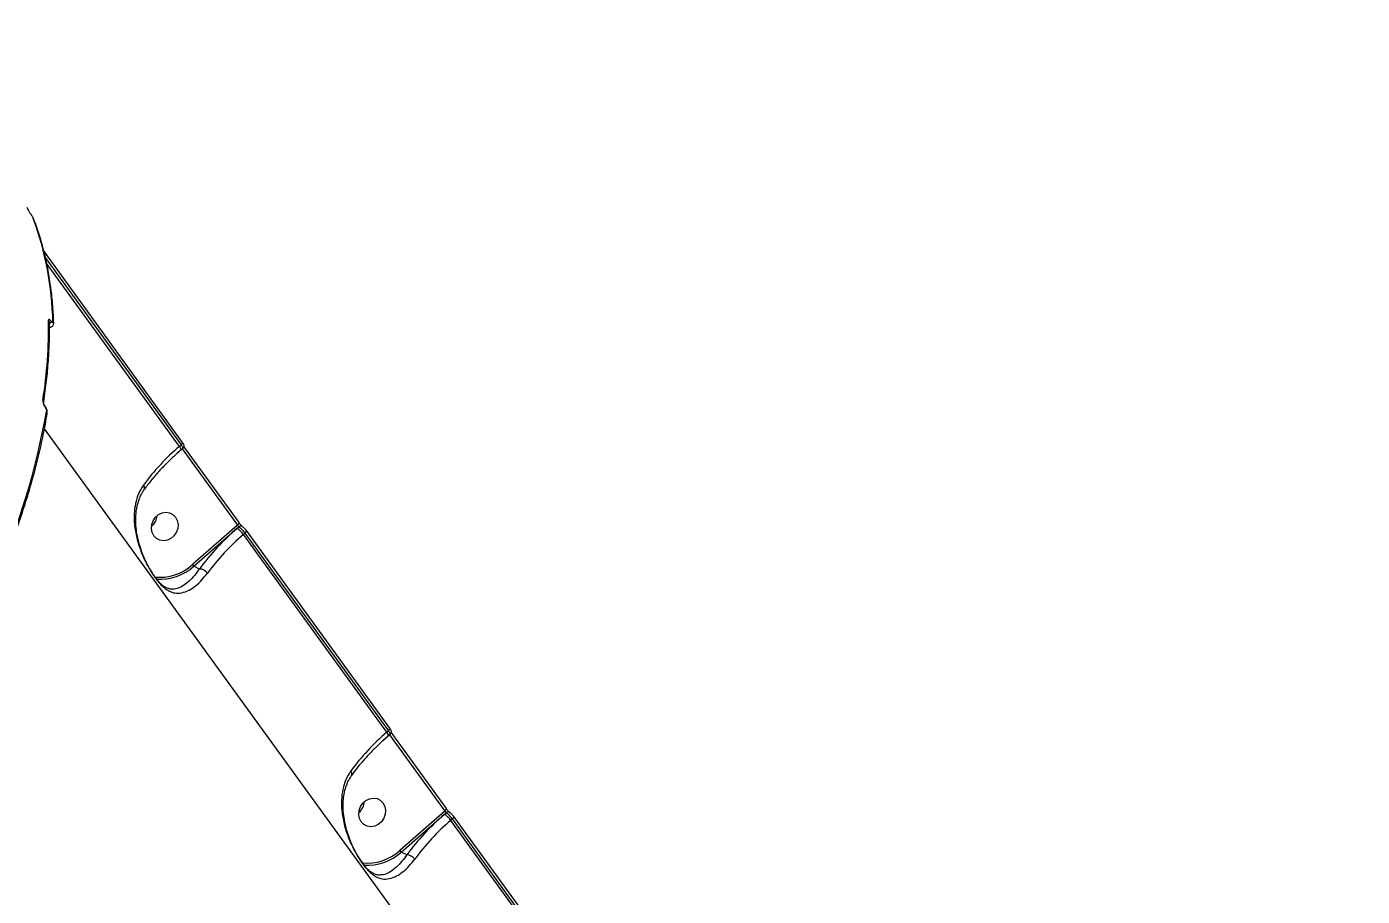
# Model space of a CAD drawing. Header units: millimetres. Extents: x -6028 to 5958, y -6064 to 4137.
# Drawn here: x 1947 to 2357.6, y -530.9 to -263.7 of the extents above; entities that cross this region are included whole.
import ezdxf

# ---------------------------------------------------------------- set-up
doc = ezdxf.new("R2010")
doc.units = ezdxf.units.MM
for name, color, linetype in [('DIKOM_ОБЪЕКТ', 7, 'Continuous'), ('DIKOM_РАЗМЕР_ЗОНА', 7, 'Continuous'), ('DIKOM_РАЗМЕР_ОБЪЕКТА', 7, 'Continuous')]:
    doc.layers.add(name, color=color, linetype=linetype)
doc.styles.add('style1', font='arial.ttf', dxfattribs={"width": 0.8})
doc.dimstyles.new('1-50', dxfattribs={"dimtxt": 300, "dimasz": 200, "dimexe": 100, "dimexo": 0, "dimgap": 100, "dimtad": 1, "dimtxsty": 'style1', "dimcen": 200, "dimclrd": 7, "dimclre": 7, "dimclrt": 7, "dimadec": 1, "dimazin": 2, "dimtfac": 1, "dimtmove": 0, "dimatfit": 2, "dimfxl": 0, "dimlwd": 25, "dimlwe": 18, "dimarcsym": 0})

# ---------------------------------------------------------------- blocks, each defined once
blk = doc.blocks.new('*D9')
at = {"layer": 'Defpoints', "color": 0, "transparency": 16777216}
for p in [(-6027.56, 1459.58), (4556.58, 1382.7), (4556.58, -5964.37)]:
    blk.add_point(p, dxfattribs=at)
at = {"layer": 'DIKOM_РАЗМЕР_ЗОНА', "color": 7, "lineweight": 18, "transparency": 16777216}
for p, q in [((-6027.56, 1459.58), (-6027.56, -6064.37)), ((4556.58, 1382.7), (4556.58, -6064.37))]:
    blk.add_line(p, q, dxfattribs=at)
at = {"layer": 'DIKOM_РАЗМЕР_ЗОНА', "color": 7, "lineweight": 25, "transparency": 16777216}
blk.add_line((-5827.56, -5964.37), (4356.58, -5964.37), dxfattribs=at)
at = {"layer": 'DIKOM_РАЗМЕР_ЗОНА', "color": 7, "transparency": 16777216}
for points in [[(-5827.56, -5931.03), (-5827.56, -5997.7), (-6027.56, -5964.37)], [(4356.58, -5931.03), (4356.58, -5997.7), (4556.58, -5964.37)]]:
    blk.add_solid(points, dxfattribs=at)
at = {"layer": 'DIKOM_РАЗМЕР_ЗОНА', "color": 7, "transparency": 16777216, "insert": (157.08, -5711.2), "char_height": 300, "attachment_point": 5, "style": 'style1'}
blk.add_mtext('10600', dxfattribs=at)
blk = doc.blocks.new('*D10')
at = {"layer": 'Defpoints', "color": 0, "transparency": 16777216}
for p in [(1555.59, 4137.49), (5858.35, 4137.49), (1555.59, -4898.38)]:
    blk.add_point(p, dxfattribs=at)
at = {"layer": 'DIKOM_РАЗМЕР_ЗОНА', "color": 7, "lineweight": 18, "transparency": 16777216}
for p, q in [((1555.59, 4137.49), (5958.35, 4137.49)), ((1555.59, -4898.38), (5958.35, -4898.38))]:
    blk.add_line(p, q, dxfattribs=at)
at = {"layer": 'DIKOM_РАЗМЕР_ЗОНА', "color": 7, "lineweight": 25, "transparency": 16777216}
blk.add_line((5858.35, -4698.38), (5858.35, 3937.49), dxfattribs=at)
at = {"layer": 'DIKOM_РАЗМЕР_ЗОНА', "color": 7, "transparency": 16777216}
for points in [[(5825.01, 3937.49), (5891.68, 3937.49), (5858.35, 4137.49)], [(5825.01, -4698.38), (5891.68, -4698.38), (5858.35, -4898.38)]]:
    blk.add_solid(points, dxfattribs=at)
at = {"layer": 'DIKOM_РАЗМЕР_ЗОНА', "color": 7, "transparency": 16777216, "insert": (5605.17, 52.12), "char_height": 300, "attachment_point": 5, "rotation": 90, "style": 'style1'}
blk.add_mtext('9050', dxfattribs=at)
blk = doc.blocks.new('*D11')
at = {"layer": 'Defpoints', "color": 0, "transparency": 16777216}
for p in [(259.43, 2965.58), (1920.55, -3002.33), (4022.59, -3002.33)]:
    blk.add_point(p, dxfattribs=at)
at = {"layer": 'DIKOM_РАЗМЕР_ОБЪЕКТА', "color": 7, "lineweight": 18, "transparency": 16777216}
for p, q in [((259.43, 2965.58), (4122.59, 2965.58)), ((1920.55, -3002.33), (4122.59, -3002.33))]:
    blk.add_line(p, q, dxfattribs=at)
at = {"layer": 'DIKOM_РАЗМЕР_ОБЪЕКТА', "color": 7, "lineweight": 25, "transparency": 16777216}
blk.add_line((4022.59, 2765.58), (4022.59, -2802.33), dxfattribs=at)
at = {"layer": 'DIKOM_РАЗМЕР_ОБЪЕКТА', "color": 7, "transparency": 16777216}
for points in [[(3989.25, 2765.58), (4055.92, 2765.58), (4022.59, 2965.58)], [(3989.25, -2802.33), (4055.92, -2802.33), (4022.59, -3002.33)]]:
    blk.add_solid(points, dxfattribs=at)
at = {"layer": 'DIKOM_РАЗМЕР_ОБЪЕКТА', "color": 7, "transparency": 16777216, "insert": (3769.41, -24.42), "char_height": 300, "attachment_point": 5, "rotation": 90, "style": 'style1'}
blk.add_mtext('6000', dxfattribs=at)
blk = doc.blocks.new('*D12')
at = {"layer": 'Defpoints', "color": 0, "transparency": 16777216}
for p in [(3056.58, 1987.9), (-4027.97, 676.5), (3056.58, -3714.77)]:
    blk.add_point(p, dxfattribs=at)
at = {"layer": 'DIKOM_РАЗМЕР_ОБЪЕКТА', "color": 7, "lineweight": 18, "transparency": 16777216}
for p, q in [((3056.58, 1987.9), (3056.58, -3814.77)), ((-4027.97, 676.5), (-4027.97, -3814.77))]:
    blk.add_line(p, q, dxfattribs=at)
at = {"layer": 'DIKOM_РАЗМЕР_ОБЪЕКТА', "color": 7, "lineweight": 25, "transparency": 16777216}
blk.add_line((-3827.97, -3714.77), (2856.58, -3714.77), dxfattribs=at)
at = {"layer": 'DIKOM_РАЗМЕР_ОБЪЕКТА', "color": 7, "transparency": 16777216}
for points in [[(-3827.97, -3681.44), (-3827.97, -3748.11), (-4027.97, -3714.77)], [(2856.58, -3681.44), (2856.58, -3748.11), (3056.58, -3714.77)]]:
    blk.add_solid(points, dxfattribs=at)
at = {"layer": 'DIKOM_РАЗМЕР_ОБЪЕКТА', "color": 7, "transparency": 16777216, "insert": (20, -3461.6), "char_height": 300, "attachment_point": 5, "style": 'style1'}
blk.add_mtext('7100', dxfattribs=at)

msp = doc.modelspace()

# ---------------------------------------------------------------- linework, layer by layer
at = {"layer": 'DIKOM_ОБЪЕКТ', "color": 7, "linetype": 'Continuous', "lineweight": 15}
for p, q in [((1948.204, -321.175), (1948.269, -321.264)), ((1948.227, -321.217), (1948.291, -321.305)), ((1952.179, -332.612), (1994.861, -391.44)), ((1952.693, -334.667), (1994.466, -392.241)), ((1993.978, -392.668), (1953.033, -336.235)), ((1954.548, -354.237), (1954.53, -354.213)), ((1952.61, -380.373), (1952.665, -380.449)), ((1952.643, -380.556), (1952.698, -380.632)), ((1952.381, -387.261), (2126.809, -627.672)), ((1992.803, -395.246), (1994.827, -393.475)), ((1994.466, -392.241), (1993.978, -392.668)), ((1994.971, -393.303), (1994.466, -393.744)), ((1994.807, -393.446), (1994.827, -393.475)), ((1994.827, -393.475), (2011.826, -416.904)), ((1995.222, -392.673), (2012.221, -416.102)), ((2011.826, -416.904), (1997.97, -429.025)), ((1998.443, -429.498), (2011.742, -417.864)), ((2011.742, -417.864), (2012.258, -417.412)), ((2014.516, -418.529), (2014.461, -418.479)), ((2014.516, -418.529), (2058.606, -479.298)), ((2013.633, -419.757), (2014.12, -419.331)), ((2057.723, -480.526), (2013.633, -419.757)), ((2014.12, -419.331), (2058.211, -480.1)), ((2000.121, -430.367), (1998.443, -429.498)), ((1989.817, -436.018), (1989.097, -435.609)), ((2058.211, -480.1), (2057.723, -480.526)), ((2056.548, -483.104), (2058.573, -481.333)), ((2058.716, -481.161), (2058.211, -481.603)), ((2058.552, -481.304), (2058.573, -481.333)), ((2058.573, -481.333), (2075.571, -504.762)), ((2058.968, -480.531), (2075.966, -503.96)), ((2075.571, -504.762), (2061.716, -516.883)), ((2062.188, -517.357), (2075.487, -505.723)), ((2075.487, -505.723), (2076.004, -505.271)), ((2077.378, -507.616), (2077.866, -507.189)), ((2121.468, -568.385), (2077.378, -507.616)), ((2077.866, -507.189), (2121.956, -567.958)), ((2078.261, -506.388), (2078.206, -506.337)), ((2078.261, -506.388), (2122.351, -567.156)), ((2063.867, -518.225), (2062.188, -517.357)), ((2053.562, -523.876), (2052.842, -523.468))]:
    msp.add_line(p, q, dxfattribs=at)
at = {"layer": 'DIKOM_ОБЪЕКТ', "color": 7, "linetype": 'Continuous', "lineweight": 15, "flags": 128}
for points in [[(1948.204, -321.175), (1948.211, -321.185), (1948.227, -321.217)], [(1948.269, -321.264), (1948.275, -321.274), (1948.291, -321.305)], [(1949.135, -322.81), (1949.117, -322.768), (1949.033, -322.622)], [(1994.466, -392.241), (1994.599, -392.114), (1994.712, -391.984), (1994.801, -391.856), (1994.862, -391.734), (1994.894, -391.622), (1994.895, -391.525), (1994.866, -391.447), (1994.861, -391.44)], [(1986.145, -420.22), (1985.607, -419.174), (1985.381, -417.977), (1985.487, -416.726), (1985.915, -415.522), (1986.632, -414.463), (1987.578, -413.635), (1988.678, -413.105), (1989.842, -412.915), (1990.976, -413.082), (1991.988, -413.591), (1992.797, -414.401), (1993.335, -415.447), (1993.561, -416.644), (1993.455, -417.895), (1993.027, -419.099), (1992.31, -420.158), (1991.364, -420.986), (1990.264, -421.516), (1989.1, -421.706), (1987.966, -421.539), (1986.954, -421.03), (1986.145, -420.22)], [(2011.826, -416.904), (2011.96, -416.776), (2012.073, -416.646), (2012.162, -416.517), (2012.223, -416.394), (2012.255, -416.282), (2012.255, -416.186), (2012.225, -416.107), (2012.221, -416.102)], [(2014.12, -419.331), (2014.253, -419.204), (2014.366, -419.074), (2014.455, -418.946), (2014.517, -418.823), (2014.549, -418.712), (2014.55, -418.615), (2014.521, -418.536), (2014.516, -418.529)], [(2058.211, -480.1), (2058.344, -479.973), (2058.457, -479.843), (2058.546, -479.714), (2058.607, -479.592), (2058.639, -479.48), (2058.641, -479.384), (2058.611, -479.305), (2058.606, -479.298)], [(2049.891, -508.078), (2049.352, -507.032), (2049.126, -505.835), (2049.232, -504.584), (2049.66, -503.38), (2050.377, -502.322), (2051.323, -501.494), (2052.423, -500.963), (2053.587, -500.774), (2054.721, -500.94), (2055.734, -501.449), (2056.542, -502.26), (2057.081, -503.306), (2057.306, -504.503), (2057.201, -505.754), (2056.772, -506.957), (2056.056, -508.016), (2055.109, -508.844), (2054.009, -509.374), (2052.845, -509.564), (2051.711, -509.398), (2050.699, -508.889), (2049.891, -508.078)], [(2075.571, -504.762), (2075.705, -504.635), (2075.818, -504.504), (2075.907, -504.375), (2075.968, -504.253), (2076, -504.141), (2076.001, -504.044), (2075.97, -503.966), (2075.966, -503.96)], [(2077.866, -507.189), (2077.999, -507.063), (2078.112, -506.932), (2078.201, -506.804), (2078.262, -506.682), (2078.294, -506.57), (2078.295, -506.473), (2078.266, -506.395), (2078.261, -506.388)]]:
    msp.add_lwpolyline(points, dxfattribs=at)
at = {"layer": 'DIKOM_ОБЪЕКТ', "color": 7, "linetype": 'Continuous', "lineweight": 15}
for centre, radius, start, end in [((1857.441, -356.505), 97.658, 1.21034, 20.3009), ((1811.76, -356.132), 142.01, 350.96231, 0.89468), ((1953.123, -354.379), 0.782, 1.45107, 36.45031), ((1953.254, -353.904), 1.313, 300.1862, 346.38348), ((1953.262, -353.924), 1.323, 299.54295, 346.31467), ((1954.447, -354.907), 0.783, 1.72477, 36.40917), ((1951.408, -378.894), 0.751, 351.05454, 37.18472), ((1952.413, -380.504), 0.235, 347.02276, 33.81717), ((1952.467, -380.579), 0.237, 347.13207, 32.9734), ((1727.775, -341.998), 228.845, 336.35845, 349.93762), ((1952.502, -382.436), 0.751, 351.46895, 37.1788), ((2041.908, -448.313), 73.441, 130.73999, 143.44828), ((1993.001, -393.76), 1.466, 0.63595, 48.17957), ((1994.073, -392.487), 1.243, 307.34854, 340.93401), ((1982.104, -405.408), 1.16, 333.91837, 45.90715), ((1982.124, -413.508), 5.023, 310.64051, 354.63293), ((2062.071, -476.294), 77.117, 130.74061, 143.44835), ((2007.571, -423.922), 7.355, 34.48819, 55.44991), ((2012.867, -418.064), 0.891, 59.93511, 133.02411), ((2061.565, -475.404), 73.444, 130.74064, 143.44847), ((1987.931, -418.03), 14.889, 264.08701, 312.39841), ((1988.062, -418.109), 15.411, 265.94697, 312.34897), ((1999.486, -427.983), 1.839, 214.48974, 235.44772), ((2000.091, -433.376), 3.009, 34.65534, 89.41524), ((2105.656, -536.173), 73.444, 130.74064, 143.44847), ((2056.746, -481.618), 1.466, 0.63216, 48.18336), ((2057.817, -480.344), 1.245, 307.37311, 340.89066), ((2045.848, -493.267), 1.161, 333.95266, 45.86659), ((2045.87, -501.367), 5.022, 310.6374, 354.63942), ((2125.819, -564.156), 77.122, 130.74061, 143.44754), ((2125.323, -563.275), 73.462, 130.7422, 143.44692), ((2071.316, -511.78), 7.355, 34.48803, 55.44976), ((2076.612, -505.922), 0.891, 59.95376, 133.02561), ((2051.676, -505.888), 14.889, 264.08836, 312.39707), ((2063.231, -515.842), 1.839, 214.48871, 235.45003), ((2051.807, -505.968), 15.41, 265.94547, 312.34949), ((2063.836, -521.234), 3.009, 34.65574, 89.41513)]:
    msp.add_arc(centre, radius, start, end, dxfattribs=at)
for points, knots in [([(1947.031, -319.117), (1947.095, -319.262), (1947.218, -319.542), (1947.504, -320.078), (1947.787, -320.555), (1948.023, -320.927), (1948.159, -321.12), (1948.227, -321.217)], [0, 0, 0, 0, 0.3047213, 0.5876062, 0.7664429, 0.8828358, 1, 1, 1, 1]), ([(1948.291, -321.305), (1948.335, -321.368), (1948.423, -321.492), (1948.573, -321.727), (1948.747, -322.024), (1948.922, -322.355), (1948.995, -322.53), (1949.033, -322.622)], [0, 0, 0, 0, 0.1205821, 0.2406323, 0.4168745, 0.6949656, 1, 1, 1, 1]), ([(1949.134, -322.81), (1949.446, -323.652), (1950.347, -326.085), (1951.635, -330.241), (1952.91, -335.327), (1953.916, -340.578), (1954.652, -345.99), (1955.066, -350.771), (1955.186, -353.775), (1955.23, -354.878)], [0, 0, 0, 0, 0.0864767, 0.2499693, 0.4135283, 0.577185, 0.7409392, 0.9047881, 1, 1, 1, 1]), ([(1953.905, -354.36), (1953.918, -355.377), (1953.956, -358.323), (1953.813, -363.308), (1953.385, -369.359), (1952.802, -374.605), (1952.322, -377.852), (1952.152, -378.999)], [0, 0, 0, 0, 0.1293397, 0.3747727, 0.6202691, 0.8658412, 1, 1, 1, 1]), ([(1954.53, -354.213), (1954.49, -354.159), (1954.359, -353.985), (1954.141, -353.758), (1953.923, -353.631), (1953.776, -353.67), (1953.76, -353.833), (1953.752, -353.915)], [0, 0, 0, 0, 0.09316, 0.3039099, 0.5302146, 0.7651857, 1, 1, 1, 1]), ([(1953.917, -355.838), (1953.937, -355.856), (1954.097, -356.001), (1954.327, -356.071), (1954.473, -356.003), (1954.526, -355.978)], [0, 0, 0, 0, 0.084258, 0.667616, 1, 1, 1, 1]), ([(1954.54, -356.018), (1954.45, -356.048), (1954.233, -356.122), (1954.036, -356.219), (1953.92, -356.276)], [0, 0, 0, 0, 0.4127856, 1, 1, 1, 1]), ([(1955.218, -354.884), (1955.222, -354.934), (1955.239, -355.108), (1955.156, -355.427), (1954.932, -355.763), (1954.699, -355.963), (1954.547, -355.997), (1954.526, -356.002)], [0, 0, 0, 0, 0.1179937, 0.4121153, 0.6816057, 0.9555836, 1, 1, 1, 1]), ([(1955.077, -354.442), (1955.072, -354.497), (1955.063, -354.607), (1954.963, -354.633), (1954.814, -354.547), (1954.664, -354.392), (1954.574, -354.273), (1954.548, -354.237)], [0, 0, 0, 0, 0.2336288, 0.4673403, 0.6955422, 0.9087211, 1, 1, 1, 1]), ([(1952.007, -378.44), (1952.004, -378.459), (1951.985, -378.6), (1951.992, -378.899), (1952.083, -379.359), (1952.228, -379.797), (1952.415, -380.212), (1952.567, -380.441), (1952.643, -380.556)], [0, 0, 0, 0, 0.0392488, 0.2872476, 0.4952195, 0.6710269, 0.835319, 1, 1, 1, 1]), ([(1952.151, -379.01), (1952.15, -379.013), (1952.148, -379.022), (1952.147, -379.164), (1952.186, -379.409), (1952.275, -379.72), (1952.393, -380.006), (1952.511, -380.229), (1952.58, -380.329), (1952.61, -380.373)], [0, 0, 0, 0, 0.0921622, 0.2529083, 0.4512245, 0.6407897, 0.7898033, 0.9079415, 1, 1, 1, 1]), ([(1952.662, -380.452), (1952.675, -380.468), (1952.806, -380.628), (1953.004, -381.018), (1953.204, -381.598), (1953.299, -382.11), (1953.241, -382.42), (1953.218, -382.543)], [0, 0, 0, 0, 0.0271357, 0.2781162, 0.5297562, 0.81386, 1, 1, 1, 1]), ([(1952.698, -380.632), (1952.747, -380.706), (1952.845, -380.855), (1952.966, -381.122), (1953.058, -381.401), (1953.113, -381.69), (1953.115, -381.879), (1953.102, -381.969), (1953.1, -381.982)], [0, 0, 0, 0, 0.16732634, 0.334437, 0.50913288, 0.71309962, 0.95777082, 1, 1, 1, 1]), ([(1953.244, -382.547), (1953.053, -383.666), (1952.499, -386.91), (1951.377, -392.375), (1949.793, -398.976), (1947.94, -405.693), (1945.826, -412.518), (1943.451, -419.446), (1940.861, -426.35), (1938.829, -431.369), (1937.7, -434.036), (1937.529, -434.439)], [0, 0, 0, 0, 0.0688565, 0.199688, 0.3305292, 0.461382, 0.5922409, 0.7231033, 0.8539644, 0.9779367, 1, 1, 1, 1]), ([(1994.466, -393.744), (1994.008, -394.15), (1992.679, -395.327), (1990.584, -397.32), (1988.25, -399.719), (1986.102, -402.132), (1984.414, -404.203), (1983.488, -405.456), (1983.148, -405.915)], [0, 0, 0, 0, 0.1031346, 0.2994368, 0.4955828, 0.6914489, 0.8869511, 1, 1, 1, 1]), ([(1994.466, -392.241), (1994.54, -392.347), (1994.728, -392.613), (1994.926, -392.965), (1995.023, -393.225), (1994.974, -393.267), (1994.954, -393.284)], [0, 0, 0, 0, 0.1969956, 0.4976196, 0.7983923, 1, 1, 1, 1]), ([(1994.922, -391.534), (1994.978, -391.615), (1995.127, -391.83), (1995.255, -392.088), (1995.334, -392.439), (1995.311, -392.763), (1995.195, -393.075), (1995.036, -393.226), (1994.964, -393.293)], [0, 0, 0, 0, 0.1514162, 0.4014214, 0.5455019, 0.6953838, 0.8628193, 1, 1, 1, 1]), ([(1982.911, -404.575), (1982.368, -405.447), (1981.282, -407.193), (1980.385, -410.226), (1979.993, -413.407), (1980.098, -416.943), (1980.766, -420.781), (1982.045, -424.833), (1983.733, -428.597), (1985.382, -431.442), (1986.68, -433.302), (1987.678, -434.551), (1988.661, -435.586), (1989.817, -436.574), (1991.11, -437.343), (1992.78, -437.842), (1994.713, -437.794), (1996.835, -437.011), (1998.919, -435.634), (2000.814, -433.911), (2002.014, -432.372), (2002.566, -431.665)], [0, 0, 0, 0, 0.0554762, 0.1110255, 0.1664977, 0.2220065, 0.2900243, 0.3579641, 0.4226767, 0.4774078, 0.5052477, 0.5330954, 0.5627104, 0.5923742, 0.6404291, 0.6885817, 0.7603262, 0.8320624, 0.8909997, 0.9498676, 1, 1, 1, 1]), ([(1983.177, -405.938), (1982.955, -406.239), (1982.347, -407.058), (1981.613, -408.628), (1980.951, -410.605), (1980.549, -412.783), (1980.401, -415.127), (1980.521, -417.614), (1980.915, -420.197), (1981.541, -422.701), (1982.311, -424.99), (1983.123, -426.968), (1983.955, -428.712), (1984.784, -430.238), (1985.625, -431.623), (1986.467, -432.848), (1987.298, -433.909), (1988.065, -434.742), (1988.705, -435.335), (1989.053, -435.575), (1989.194, -435.672)], [0, 0, 0, 0, 0.0374465, 0.1020768, 0.1694031, 0.2394873, 0.3119841, 0.3870873, 0.4644853, 0.5421314, 0.6072862, 0.6643946, 0.7149549, 0.7605217, 0.801605, 0.8452189, 0.8870321, 0.9282391, 0.9710117, 1, 1, 1, 1]), ([(2011.826, -416.904), (2011.858, -416.946), (2011.921, -417.032), (2012.03, -417.166), (2012.132, -417.284), (2012.211, -417.369), (2012.245, -417.4), (2012.258, -417.412)], [0, 0, 0, 0, 0.2139767, 0.4281272, 0.6427272, 0.8578976, 1, 1, 1, 1]), ([(2012.224, -416.104), (2012.233, -416.117), (2012.306, -416.222), (2012.5, -416.466), (2012.785, -416.795), (2013.049, -417.067), (2013.222, -417.223), (2013.307, -417.288), (2013.311, -417.291), (2013.312, -417.292)], [0, 0, 0, 0, 0.0290343, 0.2287176, 0.4447875, 0.6629635, 0.8240874, 0.9368784, 1, 1, 1, 1]), ([(2012.258, -417.412), (2012.323, -417.453), (2012.485, -417.555), (2012.837, -417.859), (2013.28, -418.305), (2013.736, -418.822), (2013.992, -419.161), (2014.12, -419.331)], [0, 0, 0, 0, 0.1417207, 0.3563856, 0.5709303, 0.7854509, 1, 1, 1, 1]), ([(2013.31, -417.296), (2013.34, -417.313), (2013.491, -417.4), (2013.714, -417.605), (2014.054, -417.951), (2014.334, -418.281), (2014.463, -418.463), (2014.507, -418.525)], [0, 0, 0, 0, 0.06535799, 0.33839546, 0.61510504, 0.8690167, 1, 1, 1, 1]), ([(2000.121, -430.367), (1999.629, -431.044), (1998.561, -432.511), (1996.902, -434.203), (1995.116, -435.59), (1993.303, -436.476), (1991.683, -436.639), (1990.544, -436.457), (1989.97, -436.11), (1989.817, -436.018)], [0, 0, 0, 0, 0.1331388, 0.2885548, 0.4481936, 0.6370225, 0.8308203, 0.9549315, 1, 1, 1, 1]), ([(2058.211, -480.1), (2058.285, -480.205), (2058.473, -480.472), (2058.672, -480.824), (2058.768, -481.083), (2058.719, -481.125), (2058.699, -481.143)], [0, 0, 0, 0, 0.1969921, 0.4976474, 0.7983959, 1, 1, 1, 1]), ([(2058.667, -479.393), (2058.723, -479.474), (2058.872, -479.688), (2059, -479.946), (2059.079, -480.298), (2059.056, -480.621), (2058.94, -480.934), (2058.781, -481.084), (2058.709, -481.152)], [0, 0, 0, 0, 0.1514081, 0.4014849, 0.5455171, 0.6954068, 0.8628206, 1, 1, 1, 1]), ([(2058.211, -481.603), (2057.754, -482.008), (2056.424, -483.186), (2054.329, -485.179), (2051.995, -487.577), (2049.847, -489.99), (2048.159, -492.061), (2047.233, -493.315), (2046.893, -493.774)], [0, 0, 0, 0, 0.1031344, 0.2994361, 0.4955818, 0.6914483, 0.8869494, 1, 1, 1, 1]), ([(2046.656, -492.433), (2046.114, -493.306), (2045.027, -495.051), (2044.131, -498.085), (2043.738, -501.266), (2043.844, -504.802), (2044.512, -508.64), (2045.79, -512.692), (2047.478, -516.456), (2049.127, -519.3), (2050.425, -521.16), (2051.424, -522.41), (2052.406, -523.444), (2053.563, -524.433), (2054.855, -525.202), (2056.525, -525.701), (2058.458, -525.652), (2060.58, -524.87), (2062.664, -523.492), (2064.56, -521.769), (2065.759, -520.231), (2066.311, -519.523)], [0, 0, 0, 0, 0.0554754, 0.1110253, 0.1664966, 0.2220065, 0.2900243, 0.3579639, 0.4226766, 0.4774079, 0.5052488, 0.5330949, 0.5627098, 0.5923748, 0.6404312, 0.6885822, 0.7603255, 0.8320625, 0.8910012, 0.9498676, 1, 1, 1, 1]), ([(2046.923, -493.796), (2046.7, -494.097), (2046.092, -494.917), (2045.359, -496.486), (2044.696, -498.464), (2044.294, -500.641), (2044.146, -502.986), (2044.267, -505.473), (2044.66, -508.056), (2045.286, -510.56), (2046.056, -512.848), (2046.868, -514.827), (2047.7, -516.57), (2048.529, -518.097), (2049.371, -519.482), (2050.213, -520.707), (2051.043, -521.767), (2051.81, -522.601), (2052.45, -523.194), (2052.798, -523.433), (2052.939, -523.53)], [0, 0, 0, 0, 0.037446, 0.1020764, 0.1694037, 0.2394866, 0.3119851, 0.3870885, 0.4644827, 0.5421301, 0.6072821, 0.6643934, 0.7149508, 0.7605176, 0.8016069, 0.8452179, 0.8870285, 0.9282355, 0.9710144, 1, 1, 1, 1]), ([(2075.571, -504.762), (2075.603, -504.805), (2075.666, -504.89), (2075.775, -505.024), (2075.878, -505.143), (2075.956, -505.227), (2075.99, -505.258), (2076.004, -505.271)], [0, 0, 0, 0, 0.21382334, 0.42826708, 0.64279994, 0.85795135, 1, 1, 1, 1]), ([(2075.969, -503.962), (2075.978, -503.976), (2076.052, -504.081), (2076.245, -504.324), (2076.53, -504.654), (2076.794, -504.925), (2076.967, -505.081), (2077.052, -505.147), (2077.056, -505.149), (2077.057, -505.15)], [0, 0, 0, 0, 0.0290337, 0.2287129, 0.4448369, 0.6629566, 0.8240776, 0.9368898, 1, 1, 1, 1]), ([(2076.004, -505.271), (2076.068, -505.311), (2076.23, -505.414), (2076.583, -505.717), (2077.025, -506.164), (2077.481, -506.681), (2077.737, -507.02), (2077.866, -507.189)], [0, 0, 0, 0, 0.1417365, 0.3564368, 0.5709531, 0.7854804, 1, 1, 1, 1]), ([(2077.056, -505.154), (2077.085, -505.171), (2077.236, -505.259), (2077.459, -505.463), (2077.799, -505.81), (2078.079, -506.139), (2078.208, -506.322), (2078.252, -506.383)], [0, 0, 0, 0, 0.0652719, 0.3383952, 0.6151029, 0.869076, 1, 1, 1, 1]), ([(2063.867, -518.225), (2063.374, -518.902), (2062.307, -520.37), (2060.647, -522.061), (2058.861, -523.449), (2057.048, -524.334), (2055.429, -524.498), (2054.289, -524.315), (2053.715, -523.968), (2053.562, -523.876)], [0, 0, 0, 0, 0.1331393, 0.2885515, 0.4481942, 0.6370238, 0.8308204, 0.9549315, 1, 1, 1, 1])]:
    msp.add_open_spline(points, degree=3, knots=knots, dxfattribs=at)

# ---------------------------------------------------------------- dimensions: what is measured, and where the dimension line sits
at = {"layer": 'DIKOM_РАЗМЕР_ЗОНА'}
dim = msp.add_linear_dim(base=(5858.345, 4137.494), p1=(1555.593, -4898.379), p2=(1555.593, 4137.494), angle=90, text='9050', dimstyle='1-50', dxfattribs=at)
dim.commit()
dim.dimension.update_dxf_attribs({"geometry": '*D10', "text_midpoint": (5858.345, 52.12), "dimtype": 160})
dim = msp.add_linear_dim(base=(4556.575, -5964.368), p1=(-6027.562, 1459.576), p2=(4556.575, 1382.704), text='10600', dimstyle='1-50', dxfattribs=at)
dim.commit()
dim.dimension.update_dxf_attribs({"geometry": '*D9', "text_midpoint": (157.08, -5964.368), "dimtype": 160})
at = {"layer": 'DIKOM_РАЗМЕР_ОБЪЕКТА'}
dim = msp.add_linear_dim(base=(4022.586, -3002.33), p1=(259.433, 2965.575), p2=(1920.546, -3002.33), angle=90, text='6000', dimstyle='1-50', dxfattribs=at)
dim.commit()
dim.dimension.update_dxf_attribs({"geometry": '*D11', "text_midpoint": (4022.586, -24.423), "dimtype": 160})
dim = msp.add_linear_dim(base=(3056.575, -3714.774), p1=(-4027.972, 676.501), p2=(3056.575, 1987.897), text='7100', dimstyle='1-50', dxfattribs=at)
dim.commit()
dim.dimension.update_dxf_attribs({"geometry": '*D12', "text_midpoint": (20, -3714.774), "dimtype": 160})

doc.saveas('drawing.dxf')
